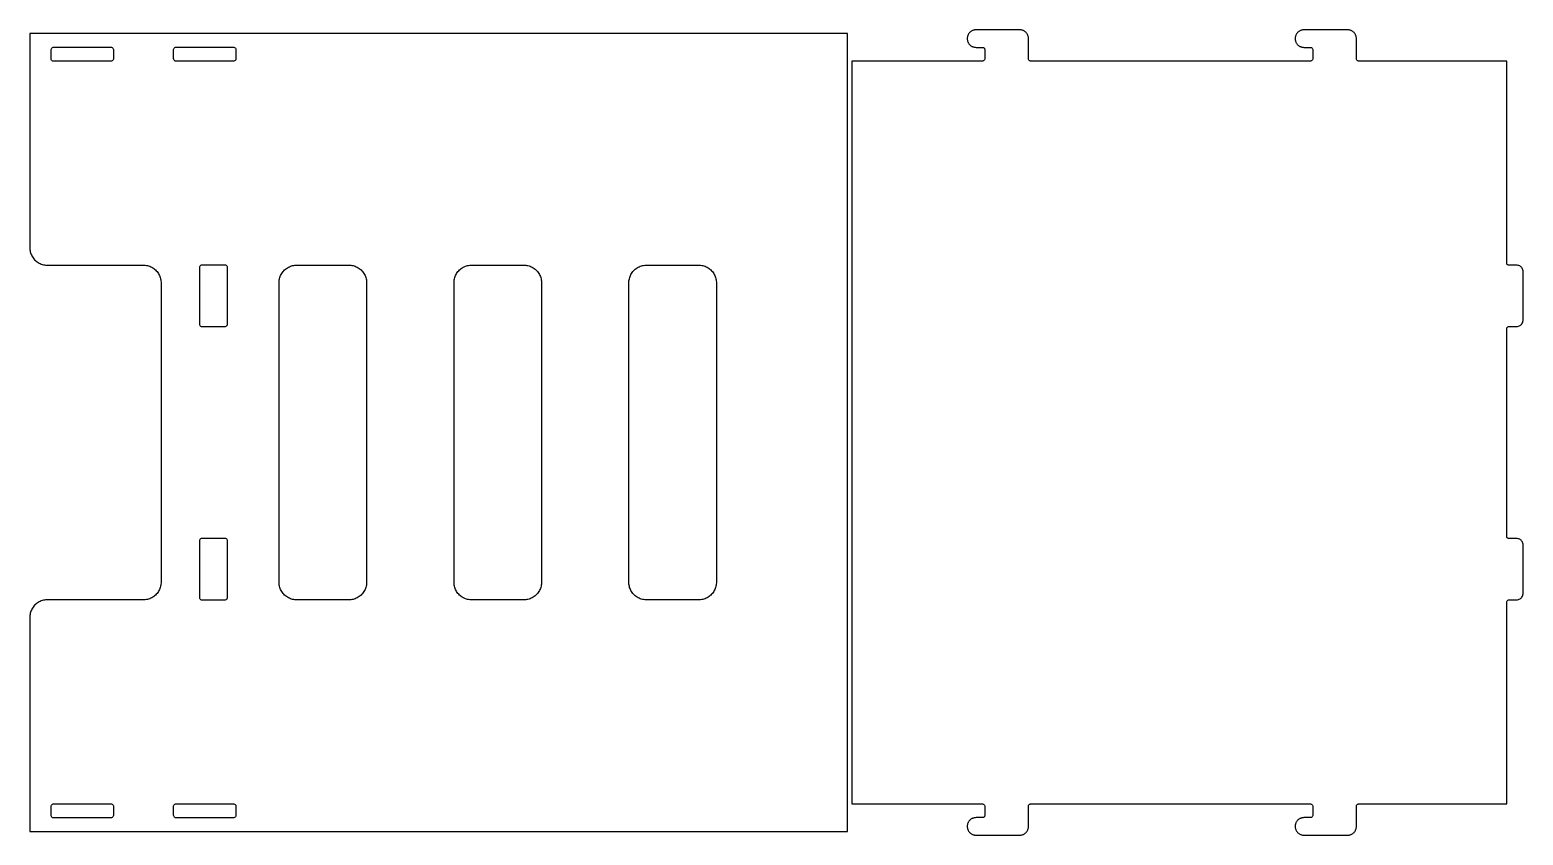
# Model space of a CAD drawing. Header units: metres. Extents: x -47 to 47, y -73 to 70.
# Drawn here: x -47 to 38.4, y -73 to -27 of the extents above; entities that cross this region are included whole.
import ezdxf

# ---------------------------------------------------------------- set-up
doc = ezdxf.new("R2010")
doc.units = ezdxf.units.M

msp = doc.modelspace()

# ---------------------------------------------------------------- linework, layer by layer
for p, q in [((-0.25, -27.1875), (-47, -27.1875)), ((-47, -27.1875), (-47, -39.4702)), ((-0.25001, -72.8125), (-0.25, -27.1875)), ((6.62555, -27.3082), (6.61504, -27.3392)), ((6.63808, -27.2779), (6.62555, -27.3082)), ((6.65256, -27.2486), (6.63808, -27.2779)), ((6.66893, -27.2202), (6.65256, -27.2486)), ((6.68712, -27.193), (6.66893, -27.2202)), ((6.70705, -27.167), (6.68712, -27.193)), ((6.72864, -27.1424), (6.70705, -27.167)), ((6.75179, -27.1193), (6.72864, -27.1424)), ((6.7764, -27.0977), (6.75179, -27.1193)), ((6.80237, -27.0777), (6.7764, -27.0977)), ((6.82959, -27.0596), (6.80237, -27.0777)), ((6.85793, -27.0432), (6.82959, -27.0596)), ((6.8873, -27.0287), (6.85793, -27.0432)), ((6.91754, -27.0162), (6.8873, -27.0287)), ((6.94853, -27.0057), (6.91754, -27.0162)), ((6.98016, -26.9972), (6.94853, -27.0057)), ((7.01227, -26.9908), (6.98016, -26.9972)), ((7.04472, -26.9865), (7.01227, -26.9908)), ((7.07739, -26.9844), (7.04472, -26.9865)), ((9.61011, -26.9844), (7.07739, -26.9844)), ((9.64278, -26.9865), (9.61011, -26.9844)), ((9.67523, -26.9908), (9.64278, -26.9865)), ((9.70734, -26.9972), (9.67523, -26.9908)), ((9.73897, -27.0057), (9.70734, -26.9972)), ((9.76996, -27.0162), (9.73897, -27.0057)), ((9.8002, -27.0287), (9.76996, -27.0162)), ((9.82957, -27.0432), (9.8002, -27.0287)), ((9.85791, -27.0596), (9.82957, -27.0432)), ((9.88513, -27.0777), (9.85791, -27.0596)), ((9.9111, -27.0977), (9.88513, -27.0777)), ((9.93571, -27.1193), (9.9111, -27.0977)), ((9.95886, -27.1424), (9.93571, -27.1193)), ((9.98045, -27.167), (9.95886, -27.1424)), ((10.0004, -27.193), (9.98045, -27.167)), ((10.0186, -27.2202), (10.0004, -27.193)), ((10.0349, -27.2486), (10.0186, -27.2202)), ((10.0494, -27.2779), (10.0349, -27.2486)), ((10.062, -27.3082), (10.0494, -27.2779)), ((10.0725, -27.3392), (10.062, -27.3082)), ((25.3755, -27.3082), (25.365, -27.3392)), ((25.3881, -27.2779), (25.3755, -27.3082)), ((25.4026, -27.2486), (25.3881, -27.2779)), ((25.4189, -27.2202), (25.4026, -27.2486)), ((25.4371, -27.193), (25.4189, -27.2202)), ((25.457, -27.167), (25.4371, -27.193)), ((25.4786, -27.1424), (25.457, -27.167)), ((25.5018, -27.1193), (25.4786, -27.1424)), ((25.5264, -27.0977), (25.5018, -27.1193)), ((25.5524, -27.0777), (25.5264, -27.0977)), ((25.5796, -27.0596), (25.5524, -27.0777)), ((25.6079, -27.0432), (25.5796, -27.0596)), ((25.6373, -27.0287), (25.6079, -27.0432)), ((25.6675, -27.0162), (25.6373, -27.0287)), ((25.6985, -27.0057), (25.6675, -27.0162)), ((25.7302, -26.9972), (25.6985, -27.0057)), ((25.7623, -26.9908), (25.7302, -26.9972)), ((25.7947, -26.9865), (25.7623, -26.9908)), ((25.8274, -26.9844), (25.7947, -26.9865)), ((28.3601, -26.9844), (25.8274, -26.9844)), ((28.3928, -26.9865), (28.3601, -26.9844)), ((28.4252, -26.9908), (28.3928, -26.9865)), ((28.4573, -26.9972), (28.4252, -26.9908)), ((28.489, -27.0057), (28.4573, -26.9972)), ((28.52, -27.0162), (28.489, -27.0057)), ((28.5502, -27.0287), (28.52, -27.0162)), ((28.5796, -27.0432), (28.5502, -27.0287)), ((28.6079, -27.0596), (28.5796, -27.0432)), ((28.6351, -27.0777), (28.6079, -27.0596)), ((28.6611, -27.0977), (28.6351, -27.0777)), ((28.6857, -27.1193), (28.6611, -27.0977)), ((28.7089, -27.1424), (28.6857, -27.1193)), ((28.7305, -27.167), (28.7089, -27.1424)), ((28.7504, -27.193), (28.7305, -27.167)), ((28.7686, -27.2202), (28.7504, -27.193)), ((28.7849, -27.2486), (28.7686, -27.2202)), ((28.7994, -27.2779), (28.7849, -27.2486)), ((28.812, -27.3082), (28.7994, -27.2779)), ((28.8225, -27.3392), (28.812, -27.3082)), ((-45.7812, -28.1301), (-45.7792, -28.0995)), ((-45.7812, -28.6301), (-45.7812, -28.1301)), ((-45.7792, -28.0995), (-45.7674, -28.0605)), ((-45.7674, -28.0605), (-45.7521, -28.034)), ((-45.7521, -28.034), (-45.7318, -28.0109)), ((-45.7318, -28.0109), (-45.7075, -27.9922)), ((-45.7075, -27.9922), (-45.6704, -27.9754)), ((-45.6704, -27.9754), (-45.6403, -27.9694)), ((-45.6403, -27.9694), (-42.3597, -27.9694)), ((-42.3597, -27.9694), (-42.3296, -27.9754)), ((-42.3296, -27.9754), (-42.2924, -27.9922)), ((-42.2924, -27.9922), (-42.2681, -28.0109)), ((-42.2681, -28.0109), (-42.2479, -28.034)), ((-42.2479, -28.034), (-42.2326, -28.0605)), ((-42.2326, -28.0605), (-42.2207, -28.0995)), ((-42.2207, -28.0995), (-42.2187, -28.1301)), ((-42.2187, -28.1301), (-42.2187, -28.6301)), ((-38.7812, -28.1301), (-38.7792, -28.0995)), ((-38.7812, -28.6301), (-38.7812, -28.1301)), ((-38.7792, -28.0995), (-38.7674, -28.0605)), ((-38.7674, -28.0605), (-38.7521, -28.034)), ((-38.7521, -28.034), (-38.7318, -28.0109)), ((-38.7318, -28.0109), (-38.7075, -27.9922)), ((-38.7075, -27.9922), (-38.6704, -27.9754)), ((-38.6704, -27.9754), (-38.6403, -27.9694)), ((-38.6403, -27.9694), (-35.3597, -27.9694)), ((-35.3597, -27.9694), (-35.3296, -27.9754)), ((-35.3296, -27.9754), (-35.2924, -27.9922)), ((-35.2924, -27.9922), (-35.2681, -28.0109)), ((-35.2681, -28.0109), (-35.2479, -28.034)), ((-35.2479, -28.034), (-35.2326, -28.0605)), ((-35.2326, -28.0605), (-35.2207, -28.0995)), ((-35.2207, -28.0995), (-35.2187, -28.1301)), ((-35.2187, -28.1301), (-35.2187, -28.6301)), ((6.5959, -27.4353), (6.59375, -27.468)), ((6.59375, -27.468), (6.59375, -27.5007)), ((6.59375, -27.5007), (6.5959, -27.5334)), ((6.60017, -27.4029), (6.5959, -27.4353)), ((6.5959, -27.5334), (6.60017, -27.5659)), ((6.60655, -27.3708), (6.60017, -27.4029)), ((6.60017, -27.5659), (6.60655, -27.598)), ((6.61504, -27.3392), (6.60655, -27.3708)), ((6.60655, -27.598), (6.61504, -27.6296)), ((6.61504, -27.6296), (6.62555, -27.6606)), ((6.62555, -27.6606), (6.63808, -27.6908)), ((6.63808, -27.6908), (6.65256, -27.7202)), ((6.65256, -27.7202), (6.66893, -27.7485)), ((6.66893, -27.7485), (6.68712, -27.7758)), ((6.68712, -27.7758), (6.70705, -27.8017)), ((6.70705, -27.8017), (6.72864, -27.8263)), ((6.72864, -27.8263), (6.75179, -27.8495)), ((6.75179, -27.8495), (6.7764, -27.8711)), ((6.7764, -27.8711), (6.80237, -27.891)), ((6.80237, -27.891), (6.82959, -27.9092)), ((6.82959, -27.9092), (6.85793, -27.9256)), ((6.85793, -27.9256), (6.8873, -27.94)), ((6.8873, -27.94), (6.91754, -27.9526)), ((6.91754, -27.9526), (6.94853, -27.9631)), ((6.94853, -27.9631), (6.98016, -27.9716)), ((6.98016, -27.9716), (7.01227, -27.978)), ((7.01227, -27.978), (7.04472, -27.9822)), ((7.04472, -27.9822), (7.09375, -27.9844)), ((7.09375, -27.9844), (7.48912, -27.986)), ((7.48912, -27.986), (7.52036, -27.9955)), ((7.52036, -27.9955), (7.54808, -28.0127)), ((7.54808, -28.0127), (7.5704, -28.0365)), ((7.5704, -28.0365), (7.5858, -28.0653)), ((7.5858, -28.0653), (7.5932, -28.0971)), ((7.5932, -28.0971), (7.5932, -28.6284)), ((10.0809, -27.3708), (10.0725, -27.3392)), ((10.0873, -27.4029), (10.0809, -27.3708)), ((10.0916, -27.4353), (10.0873, -27.4029)), ((10.0938, -27.468), (10.0916, -27.4353)), ((10.0938, -28.6406), (10.0938, -27.468)), ((25.3459, -27.4353), (25.3438, -27.468)), ((25.3438, -27.468), (25.3438, -27.5007)), ((25.3438, -27.5007), (25.3459, -27.5334)), ((25.3502, -27.4029), (25.3459, -27.4353)), ((25.3459, -27.5334), (25.3502, -27.5659)), ((25.3566, -27.3708), (25.3502, -27.4029)), ((25.3502, -27.5659), (25.3566, -27.598)), ((25.365, -27.3392), (25.3566, -27.3708)), ((25.3566, -27.598), (25.365, -27.6296)), ((25.365, -27.6296), (25.3755, -27.6606)), ((25.3755, -27.6606), (25.3881, -27.6908)), ((25.3881, -27.6908), (25.4026, -27.7202)), ((25.4026, -27.7202), (25.4189, -27.7485)), ((25.4189, -27.7485), (25.4371, -27.7758)), ((25.4371, -27.7758), (25.457, -27.8017)), ((25.457, -27.8017), (25.4786, -27.8263)), ((25.4786, -27.8263), (25.5018, -27.8495)), ((25.5018, -27.8495), (25.5264, -27.8711)), ((25.5264, -27.8711), (25.5524, -27.891)), ((25.5524, -27.891), (25.5796, -27.9092)), ((25.5796, -27.9092), (25.6079, -27.9256)), ((25.6079, -27.9256), (25.6373, -27.94)), ((25.6373, -27.94), (25.6675, -27.9526)), ((25.6675, -27.9526), (25.6985, -27.9631)), ((25.6985, -27.9631), (25.7302, -27.9716)), ((25.7302, -27.9716), (25.7623, -27.978)), ((25.7623, -27.978), (25.7947, -27.9822)), ((25.7947, -27.9822), (25.8438, -27.9844)), ((25.8438, -27.9844), (26.2391, -27.986)), ((26.2391, -27.986), (26.2704, -27.9955)), ((26.2704, -27.9955), (26.2981, -28.0127)), ((26.2981, -28.0127), (26.3204, -28.0365)), ((26.3204, -28.0365), (26.3358, -28.0653)), ((26.3358, -28.0653), (26.3432, -28.0971)), ((26.3432, -28.0971), (26.3432, -28.6284)), ((28.8309, -27.3708), (28.8225, -27.3392)), ((28.8373, -27.4029), (28.8309, -27.3708)), ((28.8416, -27.4353), (28.8373, -27.4029)), ((28.8438, -27.468), (28.8416, -27.4353)), ((28.8438, -28.6406), (28.8438, -27.468)), ((-45.7746, -28.6704), (-45.7812, -28.6301)), ((-45.7577, -28.7076), (-45.7746, -28.6704)), ((-45.7391, -28.7319), (-45.7577, -28.7076)), ((-45.716, -28.7521), (-45.7391, -28.7319)), ((-45.6895, -28.7674), (-45.716, -28.7521)), ((-45.6504, -28.7792), (-45.6895, -28.7674)), ((-45.6199, -28.7812), (-45.6504, -28.7792)), ((-42.3699, -28.7812), (-45.6199, -28.7812)), ((-42.3296, -28.7746), (-42.3699, -28.7812)), ((-42.2924, -28.7578), (-42.3296, -28.7746)), ((-42.2681, -28.7391), (-42.2924, -28.7578)), ((-42.2479, -28.716), (-42.2681, -28.7391)), ((-42.2326, -28.6895), (-42.2479, -28.716)), ((-42.2207, -28.6505), (-42.2326, -28.6895)), ((-42.2187, -28.6301), (-42.2207, -28.6505)), ((-38.7746, -28.6704), (-38.7812, -28.6301)), ((-38.7577, -28.7076), (-38.7746, -28.6704)), ((-38.7391, -28.7319), (-38.7577, -28.7076)), ((-38.716, -28.7521), (-38.7391, -28.7319)), ((-38.6895, -28.7674), (-38.716, -28.7521)), ((-38.6504, -28.7792), (-38.6895, -28.7674)), ((-38.6199, -28.7812), (-38.6504, -28.7792)), ((-35.3699, -28.7812), (-38.6199, -28.7812)), ((-35.3296, -28.7746), (-35.3699, -28.7812)), ((-35.2924, -28.7578), (-35.3296, -28.7746)), ((-35.2681, -28.7391), (-35.2924, -28.7578)), ((-35.2479, -28.716), (-35.2681, -28.7391)), ((-35.2326, -28.6895), (-35.2479, -28.716)), ((-35.2207, -28.6505), (-35.2326, -28.6895)), ((-35.2187, -28.6301), (-35.2207, -28.6505)), ((7.481, -28.7651), (0, -28.7656)), ((0, -28.7656), (0, -71.2344)), ((7.5128, -28.7577), (7.481, -28.7651)), ((7.5416, -28.7423), (7.5128, -28.7577)), ((7.56541, -28.72), (7.5416, -28.7423)), ((7.58266, -28.6922), (7.56541, -28.72)), ((7.59213, -28.661), (7.58266, -28.6922)), ((7.5932, -28.6284), (7.59213, -28.661)), ((10.0991, -28.6769), (10.0938, -28.6406)), ((10.1125, -28.7067), (10.0991, -28.6769)), ((10.1333, -28.7319), (10.1125, -28.7067)), ((10.1598, -28.7509), (10.1333, -28.7319)), ((10.1903, -28.7624), (10.1598, -28.7509)), ((10.2188, -28.7656), (10.1903, -28.7624)), ((26.231, -28.7651), (10.2188, -28.7656)), ((26.2628, -28.7577), (26.231, -28.7651)), ((26.2916, -28.7423), (26.2628, -28.7577)), ((26.3154, -28.72), (26.2916, -28.7423)), ((26.3327, -28.6922), (26.3154, -28.72)), ((26.3421, -28.661), (26.3327, -28.6922)), ((26.3432, -28.6284), (26.3421, -28.661)), ((28.8491, -28.6769), (28.8438, -28.6406)), ((28.8625, -28.7067), (28.8491, -28.6769)), ((28.8833, -28.7319), (28.8625, -28.7067)), ((28.9098, -28.7509), (28.8833, -28.7319)), ((28.9403, -28.7624), (28.9098, -28.7509)), ((28.9688, -28.7656), (28.9403, -28.7624)), ((37.4375, -28.7656), (28.9688, -28.7656)), ((37.4375, -40.3125), (37.4375, -28.7656)), ((-47, -39.4702), (-46.9957, -39.5356)), ((-46.9957, -39.5356), (-46.9872, -39.6005)), ((-46.9872, -39.6005), (-46.9744, -39.6647)), ((-46.9744, -39.6647), (-46.9574, -39.728)), ((-46.9574, -39.728), (-46.9364, -39.7899)), ((-46.9364, -39.7899), (-46.9113, -39.8504)), ((-46.9113, -39.8504), (-46.8824, -39.9092)), ((-46.8824, -39.9092), (-46.8497, -39.9659)), ((-46.8497, -39.9659), (-46.8133, -40.0203)), ((-46.8133, -40.0203), (-46.7734, -40.0722)), ((-46.7734, -40.0722), (-46.7302, -40.1215)), ((-46.7302, -40.1215), (-46.6839, -40.1678)), ((-46.6839, -40.1678), (-46.6347, -40.2109)), ((-46.6347, -40.2109), (-46.5828, -40.2508)), ((-46.5828, -40.2508), (-46.5283, -40.2872)), ((-46.5283, -40.2872), (-46.4716, -40.3199)), ((-46.4716, -40.3199), (-46.4129, -40.3489)), ((-46.4129, -40.3489), (-46.3524, -40.3739)), ((-46.3524, -40.3739), (-46.2904, -40.395)), ((-46.2904, -40.395), (-46.2272, -40.4119)), ((-46.2272, -40.4119), (-46.163, -40.4247)), ((-46.163, -40.4247), (-46.0981, -40.4332)), ((-46.0981, -40.4332), (-46.0327, -40.4375)), ((-46.0327, -40.4375), (-40.4673, -40.4375)), ((-40.4673, -40.4375), (-40.4019, -40.4418)), ((-40.4019, -40.4418), (-40.337, -40.4503)), ((-40.337, -40.4503), (-40.2728, -40.4631)), ((-40.2728, -40.4631), (-40.2095, -40.4801)), ((-40.2095, -40.4801), (-40.1476, -40.5011)), ((-40.1476, -40.5011), (-40.0871, -40.5262)), ((-40.0871, -40.5262), (-40.0283, -40.5551)), ((-40.0283, -40.5551), (-39.9716, -40.5878)), ((-39.9716, -40.5878), (-39.9172, -40.6242)), ((-39.9172, -40.6242), (-39.8653, -40.6641)), ((-39.8653, -40.6641), (-39.816, -40.7073)), ((-39.816, -40.7073), (-39.7697, -40.7536)), ((-39.7697, -40.7536), (-39.7266, -40.8028)), ((-39.7266, -40.8028), (-39.6867, -40.8547)), ((-39.6867, -40.8547), (-39.6503, -40.9092)), ((-39.6503, -40.9092), (-39.6176, -40.9659)), ((-39.6176, -40.9659), (-39.5886, -41.0246)), ((-37.2806, -40.5472), (-37.2746, -40.5171)), ((-37.2806, -43.8278), (-37.2806, -40.5472)), ((-37.2746, -40.5171), (-37.2577, -40.4799)), ((-37.2577, -40.4799), (-37.2391, -40.4556)), ((-37.2391, -40.4556), (-37.216, -40.4354)), ((-37.216, -40.4354), (-37.1895, -40.4201)), ((-37.1895, -40.4201), (-37.1504, -40.4083)), ((-37.1504, -40.4083), (-37.1199, -40.4062)), ((-37.1199, -40.4062), (-35.8699, -40.4062)), ((-35.8699, -40.4062), (-35.8495, -40.4083)), ((-35.8495, -40.4083), (-35.8105, -40.4201)), ((-35.8105, -40.4201), (-35.7839, -40.4354)), ((-35.7839, -40.4354), (-35.7609, -40.4556)), ((-35.7609, -40.4556), (-35.7422, -40.4799)), ((-35.7422, -40.4799), (-35.7254, -40.5171)), ((-35.7254, -40.5171), (-35.7187, -40.5574)), ((-35.7187, -40.5574), (-35.7187, -43.8074)), ((-32.6613, -41.0246), (-32.6324, -40.9659)), ((-32.6324, -40.9659), (-32.5996, -40.9092)), ((-32.5996, -40.9092), (-32.5633, -40.8547)), ((-32.5633, -40.8547), (-32.5234, -40.8028)), ((-32.5234, -40.8028), (-32.4802, -40.7536)), ((-32.4802, -40.7536), (-32.4339, -40.7073)), ((-32.4339, -40.7073), (-32.3847, -40.6641)), ((-32.3847, -40.6641), (-32.3328, -40.6242)), ((-32.3328, -40.6242), (-32.2783, -40.5878)), ((-32.2783, -40.5878), (-32.2216, -40.5551)), ((-32.2216, -40.5551), (-32.1629, -40.5262)), ((-32.1629, -40.5262), (-32.1024, -40.5011)), ((-32.1024, -40.5011), (-32.0404, -40.4801)), ((-32.0404, -40.4801), (-31.9772, -40.4631)), ((-31.9772, -40.4631), (-31.913, -40.4503)), ((-31.913, -40.4503), (-31.8481, -40.4418)), ((-31.8481, -40.4418), (-31.7827, -40.4375)), ((-31.7827, -40.4375), (-28.7173, -40.4375)), ((-28.7173, -40.4375), (-28.6519, -40.4418)), ((-28.6519, -40.4418), (-28.587, -40.4503)), ((-28.587, -40.4503), (-28.5228, -40.4631)), ((-28.5228, -40.4631), (-28.4595, -40.4801)), ((-28.4595, -40.4801), (-28.3976, -40.5011)), ((-28.3976, -40.5011), (-28.3371, -40.5262)), ((-28.3371, -40.5262), (-28.2783, -40.5551)), ((-28.2783, -40.5551), (-28.2216, -40.5878)), ((-28.2216, -40.5878), (-28.1672, -40.6242)), ((-28.1672, -40.6242), (-28.1153, -40.6641)), ((-28.1153, -40.6641), (-28.066, -40.7073)), ((-28.066, -40.7073), (-28.0197, -40.7536)), ((-28.0197, -40.7536), (-27.9766, -40.8028)), ((-27.9766, -40.8028), (-27.9367, -40.8547)), ((-27.9367, -40.8547), (-27.9003, -40.9092)), ((-27.9003, -40.9092), (-27.8676, -40.9659)), ((-27.8676, -40.9659), (-27.8386, -41.0246)), ((-22.6613, -41.0246), (-22.6324, -40.9659)), ((-22.6324, -40.9659), (-22.5997, -40.9092)), ((-22.5997, -40.9092), (-22.5633, -40.8547)), ((-22.5633, -40.8547), (-22.5234, -40.8028)), ((-22.5234, -40.8028), (-22.4802, -40.7536)), ((-22.4802, -40.7536), (-22.4339, -40.7073)), ((-22.4339, -40.7073), (-22.3847, -40.6641)), ((-22.3847, -40.6641), (-22.3328, -40.6242)), ((-22.3328, -40.6242), (-22.2783, -40.5878)), ((-22.2783, -40.5878), (-22.2216, -40.5551)), ((-22.2216, -40.5551), (-22.1629, -40.5262)), ((-22.1629, -40.5262), (-22.1024, -40.5011)), ((-22.1024, -40.5011), (-22.0404, -40.4801)), ((-22.0404, -40.4801), (-21.9772, -40.4631)), ((-21.9772, -40.4631), (-21.913, -40.4503)), ((-21.913, -40.4503), (-21.8481, -40.4418)), ((-21.8481, -40.4418), (-21.7827, -40.4375)), ((-21.7827, -40.4375), (-18.7173, -40.4375)), ((-18.7173, -40.4375), (-18.6519, -40.4418)), ((-18.6519, -40.4418), (-18.587, -40.4503)), ((-18.587, -40.4503), (-18.5228, -40.4631)), ((-18.5228, -40.4631), (-18.4596, -40.4801)), ((-18.4596, -40.4801), (-18.3976, -40.5011)), ((-18.3976, -40.5011), (-18.3371, -40.5262)), ((-18.3371, -40.5262), (-18.2784, -40.5551)), ((-18.2784, -40.5551), (-18.2217, -40.5879)), ((-18.2217, -40.5879), (-18.1672, -40.6242)), ((-18.1672, -40.6242), (-18.1153, -40.6641)), ((-18.1153, -40.6641), (-18.0661, -40.7073)), ((-18.0661, -40.7073), (-18.0198, -40.7536)), ((-18.0198, -40.7536), (-17.9766, -40.8028)), ((-17.9766, -40.8028), (-17.9367, -40.8547)), ((-17.9367, -40.8547), (-17.9003, -40.9092)), ((-17.9003, -40.9092), (-17.8676, -40.9659)), ((-17.8676, -40.9659), (-17.8387, -41.0246)), ((-12.6613, -41.0246), (-12.6324, -40.9659)), ((-12.6324, -40.9659), (-12.5997, -40.9092)), ((-12.5997, -40.9092), (-12.5633, -40.8547)), ((-12.5633, -40.8547), (-12.5234, -40.8028)), ((-12.5234, -40.8028), (-12.4802, -40.7536)), ((-12.4802, -40.7536), (-12.4339, -40.7073)), ((-12.4339, -40.7073), (-12.3847, -40.6641)), ((-12.3847, -40.6641), (-12.3328, -40.6242)), ((-12.3328, -40.6242), (-12.2783, -40.5879)), ((-12.2783, -40.5879), (-12.2216, -40.5551)), ((-12.2216, -40.5551), (-12.1629, -40.5262)), ((-12.1629, -40.5262), (-12.1024, -40.5011)), ((-12.1024, -40.5011), (-12.0404, -40.4801)), ((-12.0404, -40.4801), (-11.9772, -40.4631)), ((-11.9772, -40.4631), (-11.913, -40.4503)), ((-11.913, -40.4503), (-11.8481, -40.4418)), ((-11.8481, -40.4418), (-11.7827, -40.4375)), ((-11.7827, -40.4375), (-8.71727, -40.4375)), ((-8.71727, -40.4375), (-8.65193, -40.4418)), ((-8.65193, -40.4418), (-8.58702, -40.4503)), ((-8.58702, -40.4503), (-8.52281, -40.4631)), ((-8.52281, -40.4631), (-8.45956, -40.4801)), ((-8.45956, -40.4801), (-8.39757, -40.5011)), ((-8.39757, -40.5011), (-8.33708, -40.5262)), ((-8.33708, -40.5262), (-8.27835, -40.5551)), ((-8.27835, -40.5551), (-8.22166, -40.5879)), ((-8.22166, -40.5879), (-8.16722, -40.6242)), ((-8.16722, -40.6242), (-8.11528, -40.6641)), ((-8.11528, -40.6641), (-8.06606, -40.7073)), ((-8.06606, -40.7073), (-8.01976, -40.7536)), ((-8.01976, -40.7536), (-7.97658, -40.8028)), ((-7.97658, -40.8028), (-7.93672, -40.8547)), ((-7.93672, -40.8547), (-7.90034, -40.9092)), ((-7.90034, -40.9092), (-7.86761, -40.9659)), ((-7.86761, -40.9659), (-7.83865, -41.0246)), ((37.4407, -40.3409), (37.4375, -40.3125)), ((37.4522, -40.3715), (37.4407, -40.3409)), ((37.4712, -40.398), (37.4522, -40.3715)), ((37.4964, -40.4187), (37.4712, -40.398)), ((37.5262, -40.4322), (37.4964, -40.4187)), ((37.5625, -40.4375), (37.5262, -40.4322)), ((37.9877, -40.4375), (37.5625, -40.4375)), ((38.0368, -40.4391), (37.9877, -40.4375)), ((38.0852, -40.4471), (38.0368, -40.4391)), ((38.1322, -40.4613), (38.0852, -40.4471)), ((38.1769, -40.4816), (38.1322, -40.4613)), ((38.2185, -40.5075), (38.1769, -40.4816)), ((38.2565, -40.5387), (38.2185, -40.5075)), ((38.29, -40.5745), (38.2565, -40.5387)), ((38.3186, -40.6144), (38.29, -40.5745)), ((38.3418, -40.6577), (38.3186, -40.6144)), ((38.359, -40.7036), (38.3418, -40.6577)), ((38.3702, -40.7514), (38.359, -40.7036)), ((38.375, -40.8002), (38.3702, -40.7514)), ((38.375, -43.5502), (38.375, -40.8002)), ((-39.5886, -41.0246), (-39.5636, -41.0851)), ((-39.5636, -41.0851), (-39.5425, -41.1471)), ((-39.5425, -41.1471), (-39.5256, -41.2103)), ((-39.5256, -41.2103), (-39.5128, -41.2745)), ((-39.5128, -41.2745), (-39.5043, -41.3394)), ((-39.5043, -41.3394), (-39.5, -41.4048)), ((-39.5, -41.4048), (-39.5, -58.5952)), ((-32.75, -41.4048), (-32.7457, -41.3394)), ((-32.75, -58.5952), (-32.75, -41.4048)), ((-32.7457, -41.3394), (-32.7372, -41.2745)), ((-32.7372, -41.2745), (-32.7244, -41.2103)), ((-32.7244, -41.2103), (-32.7074, -41.1471)), ((-32.7074, -41.1471), (-32.6864, -41.0851)), ((-32.6864, -41.0851), (-32.6613, -41.0246)), ((-27.8386, -41.0246), (-27.8136, -41.0851)), ((-27.8136, -41.0851), (-27.7925, -41.1471)), ((-27.7925, -41.1471), (-27.7756, -41.2103)), ((-27.7756, -41.2103), (-27.7628, -41.2745)), ((-27.7628, -41.2745), (-27.7543, -41.3394)), ((-27.7543, -41.3394), (-27.75, -41.4048)), ((-27.75, -41.4048), (-27.75, -58.5952)), ((-22.75, -41.4048), (-22.7457, -41.3394)), ((-22.75, -58.5952), (-22.75, -41.4048)), ((-22.7457, -41.3394), (-22.7372, -41.2745)), ((-22.7372, -41.2745), (-22.7244, -41.2103)), ((-22.7244, -41.2103), (-22.7074, -41.1471)), ((-22.7074, -41.1471), (-22.6864, -41.0851)), ((-22.6864, -41.0851), (-22.6613, -41.0246)), ((-17.8387, -41.0246), (-17.8136, -41.0851)), ((-17.8136, -41.0851), (-17.7926, -41.1471)), ((-17.7926, -41.1471), (-17.7756, -41.2103)), ((-17.7756, -41.2103), (-17.7628, -41.2745)), ((-17.7628, -41.2745), (-17.7543, -41.3394)), ((-17.7543, -41.3394), (-17.75, -41.4048)), ((-17.75, -41.4048), (-17.75, -58.5952)), ((-12.75, -41.4048), (-12.7457, -41.3394)), ((-12.75, -58.5952), (-12.75, -41.4048)), ((-12.7457, -41.3394), (-12.7372, -41.2745)), ((-12.7372, -41.2745), (-12.7244, -41.2103)), ((-12.7244, -41.2103), (-12.7074, -41.1471)), ((-12.7074, -41.1471), (-12.6864, -41.0851)), ((-12.6864, -41.0851), (-12.6613, -41.0246)), ((-7.83865, -41.0246), (-7.8136, -41.0851)), ((-7.8136, -41.0851), (-7.79256, -41.1471)), ((-7.79256, -41.1471), (-7.7756, -41.2103)), ((-7.7756, -41.2103), (-7.76283, -41.2745)), ((-7.76283, -41.2745), (-7.75429, -41.3394)), ((-7.75429, -41.3394), (-7.75, -41.4048)), ((-7.75, -41.4048), (-7.75002, -58.5952)), ((-37.2746, -43.8579), (-37.2806, -43.8278)), ((-37.2577, -43.8951), (-37.2746, -43.8579)), ((-37.2391, -43.9194), (-37.2577, -43.8951)), ((-37.216, -43.9396), (-37.2391, -43.9194)), ((-37.1895, -43.9549), (-37.216, -43.9396)), ((-37.1504, -43.9667), (-37.1895, -43.9549)), ((-37.1199, -43.9688), (-37.1504, -43.9667)), ((-35.8699, -43.9688), (-37.1199, -43.9688)), ((-35.8296, -43.9621), (-35.8699, -43.9688)), ((-35.7924, -43.9453), (-35.8296, -43.9621)), ((-35.7681, -43.9266), (-35.7924, -43.9453)), ((-35.7479, -43.9035), (-35.7681, -43.9266)), ((-35.7326, -43.877), (-35.7479, -43.9035)), ((-35.7207, -43.838), (-35.7326, -43.877)), ((-35.7187, -43.8074), (-35.7207, -43.838)), ((37.4375, -44.0625), (37.4428, -44.0262)), ((37.4375, -55.9375), (37.4375, -44.0625)), ((37.4428, -44.0262), (37.4563, -43.9964)), ((37.4563, -43.9964), (37.477, -43.9712)), ((37.477, -43.9712), (37.5035, -43.9522)), ((37.5035, -43.9522), (37.5341, -43.9407)), ((37.5341, -43.9407), (37.5625, -43.9375)), ((37.5625, -43.9375), (38.0123, -43.9375)), ((38.0123, -43.9375), (38.0611, -43.9327)), ((38.0611, -43.9327), (38.1089, -43.9215)), ((38.1089, -43.9215), (38.1548, -43.9043)), ((38.1548, -43.9043), (38.1981, -43.8811)), ((38.1981, -43.8811), (38.238, -43.8525)), ((38.238, -43.8525), (38.2738, -43.819)), ((38.2738, -43.819), (38.305, -43.781)), ((38.305, -43.781), (38.3309, -43.7394)), ((38.3309, -43.7394), (38.3512, -43.6947)), ((38.3512, -43.6947), (38.3654, -43.6477)), ((38.3654, -43.6477), (38.3734, -43.5993)), ((38.3734, -43.5993), (38.375, -43.5502)), ((-37.2806, -56.1722), (-37.2746, -56.1421)), ((-37.2806, -59.4528), (-37.2806, -56.1722)), ((-37.2746, -56.1421), (-37.2578, -56.1049)), ((-37.2578, -56.1049), (-37.2391, -56.0806)), ((-37.2391, -56.0806), (-37.216, -56.0604)), ((-37.216, -56.0604), (-37.1895, -56.0451)), ((-37.1895, -56.0451), (-37.1505, -56.0332)), ((-37.1505, -56.0332), (-37.1199, -56.0312)), ((-37.1199, -56.0312), (-35.8699, -56.0312)), ((-35.8699, -56.0312), (-35.8495, -56.0332)), ((-35.8495, -56.0332), (-35.8105, -56.0451)), ((-35.8105, -56.0451), (-35.784, -56.0604)), ((-35.784, -56.0604), (-35.7609, -56.0806)), ((-35.7609, -56.0806), (-35.7422, -56.1049)), ((-35.7422, -56.1049), (-35.7254, -56.1421)), ((-35.7254, -56.1421), (-35.7188, -56.1824)), ((-35.7188, -56.1824), (-35.7188, -59.4324)), ((37.4407, -55.9659), (37.4375, -55.9375)), ((37.4522, -55.9965), (37.4407, -55.9659)), ((37.4712, -56.023), (37.4522, -55.9965)), ((37.4964, -56.0437), (37.4712, -56.023)), ((37.5262, -56.0572), (37.4964, -56.0437)), ((37.5625, -56.0625), (37.5262, -56.0572)), ((37.9877, -56.0625), (37.5625, -56.0625)), ((38.0368, -56.0641), (37.9877, -56.0625)), ((38.0852, -56.0721), (38.0368, -56.0641)), ((38.1322, -56.0863), (38.0852, -56.0721)), ((38.1769, -56.1066), (38.1322, -56.0863)), ((38.2185, -56.1325), (38.1769, -56.1066)), ((38.2565, -56.1637), (38.2185, -56.1325)), ((38.29, -56.1995), (38.2565, -56.1637)), ((38.3186, -56.2394), (38.29, -56.1995)), ((38.3418, -56.2827), (38.3186, -56.2394)), ((38.359, -56.3286), (38.3418, -56.2827)), ((38.3702, -56.3764), (38.359, -56.3286)), ((38.375, -56.4252), (38.3702, -56.3764)), ((38.375, -59.1752), (38.375, -56.4252)), ((-39.5426, -58.8529), (-39.5636, -58.9149)), ((-39.5256, -58.7897), (-39.5426, -58.8529)), ((-39.5128, -58.7255), (-39.5256, -58.7897)), ((-39.5043, -58.6606), (-39.5128, -58.7255)), ((-39.5, -58.5952), (-39.5043, -58.6606)), ((-32.7457, -58.6606), (-32.75, -58.5952)), ((-32.7372, -58.7255), (-32.7457, -58.6606)), ((-32.7244, -58.7897), (-32.7372, -58.7255)), ((-32.7074, -58.8529), (-32.7244, -58.7897)), ((-32.6864, -58.9149), (-32.7074, -58.8529)), ((-27.7926, -58.8529), (-27.8136, -58.9149)), ((-27.7756, -58.7897), (-27.7926, -58.8529)), ((-27.7628, -58.7255), (-27.7756, -58.7897)), ((-27.7543, -58.6606), (-27.7628, -58.7255)), ((-27.75, -58.5952), (-27.7543, -58.6606)), ((-22.7457, -58.6606), (-22.75, -58.5952)), ((-22.7372, -58.7255), (-22.7457, -58.6606)), ((-22.7244, -58.7897), (-22.7372, -58.7255)), ((-22.7075, -58.8529), (-22.7244, -58.7897)), ((-22.6864, -58.9149), (-22.7075, -58.8529)), ((-17.7926, -58.8529), (-17.8136, -58.9149)), ((-17.7756, -58.7897), (-17.7926, -58.8529)), ((-17.7628, -58.7255), (-17.7756, -58.7897)), ((-17.7543, -58.6606), (-17.7628, -58.7255)), ((-17.75, -58.5952), (-17.7543, -58.6606)), ((-12.7457, -58.6606), (-12.75, -58.5952)), ((-12.7372, -58.7255), (-12.7457, -58.6606)), ((-12.7244, -58.7897), (-12.7372, -58.7255)), ((-12.7075, -58.8529), (-12.7244, -58.7897)), ((-12.6864, -58.9149), (-12.7075, -58.8529)), ((-7.79257, -58.8529), (-7.81361, -58.9149)), ((-7.77562, -58.7897), (-7.79257, -58.8529)), ((-7.76285, -58.7255), (-7.77562, -58.7897)), ((-7.7543, -58.6606), (-7.76285, -58.7255)), ((-7.75002, -58.5952), (-7.7543, -58.6606)), ((-46.5828, -59.7492), (-46.6347, -59.789)), ((-46.5284, -59.7128), (-46.5828, -59.7492)), ((-46.4717, -59.6801), (-46.5284, -59.7128)), ((-46.4129, -59.6511), (-46.4717, -59.6801)), ((-46.3524, -59.6261), (-46.4129, -59.6511)), ((-46.2905, -59.605), (-46.3524, -59.6261)), ((-46.2272, -59.5881), (-46.2905, -59.605)), ((-46.163, -59.5753), (-46.2272, -59.5881)), ((-46.0981, -59.5668), (-46.163, -59.5753)), ((-46.0327, -59.5625), (-46.0981, -59.5668)), ((-40.4673, -59.5625), (-46.0327, -59.5625)), ((-40.4019, -59.5582), (-40.4673, -59.5625)), ((-40.337, -59.5497), (-40.4019, -59.5582)), ((-40.2728, -59.5369), (-40.337, -59.5497)), ((-40.2096, -59.5199), (-40.2728, -59.5369)), ((-40.1476, -59.4989), (-40.2096, -59.5199)), ((-40.0871, -59.4738), (-40.1476, -59.4989)), ((-40.0284, -59.4449), (-40.0871, -59.4738)), ((-39.9717, -59.4121), (-40.0284, -59.4449)), ((-39.9172, -59.3758), (-39.9717, -59.4121)), ((-39.8653, -59.3359), (-39.9172, -59.3758)), ((-39.8161, -59.2927), (-39.8653, -59.3359)), ((-39.7698, -59.2464), (-39.8161, -59.2927)), ((-39.7266, -59.1972), (-39.7698, -59.2464)), ((-39.6867, -59.1453), (-39.7266, -59.1972)), ((-39.6503, -59.0908), (-39.6867, -59.1453)), ((-39.6176, -59.0341), (-39.6503, -59.0908)), ((-39.5887, -58.9754), (-39.6176, -59.0341)), ((-39.5636, -58.9149), (-39.5887, -58.9754)), ((-37.2746, -59.4829), (-37.2806, -59.4528)), ((-37.2578, -59.52), (-37.2746, -59.4829)), ((-37.2391, -59.5443), (-37.2578, -59.52)), ((-37.216, -59.5646), (-37.2391, -59.5443)), ((-37.1895, -59.5799), (-37.216, -59.5646)), ((-37.1505, -59.5917), (-37.1895, -59.5799)), ((-37.1199, -59.5937), (-37.1505, -59.5917)), ((-35.8699, -59.5937), (-37.1199, -59.5937)), ((-35.8296, -59.5871), (-35.8699, -59.5937)), ((-35.7924, -59.5702), (-35.8296, -59.5871)), ((-35.7681, -59.5516), (-35.7924, -59.5702)), ((-35.7479, -59.5285), (-35.7681, -59.5516)), ((-35.7326, -59.502), (-35.7479, -59.5285)), ((-35.7208, -59.4629), (-35.7326, -59.502)), ((-35.7188, -59.4324), (-35.7208, -59.4629)), ((-32.6613, -58.9754), (-32.6864, -58.9149)), ((-32.6324, -59.0341), (-32.6613, -58.9754)), ((-32.5997, -59.0908), (-32.6324, -59.0341)), ((-32.5633, -59.1453), (-32.5997, -59.0908)), ((-32.5234, -59.1972), (-32.5633, -59.1453)), ((-32.4802, -59.2464), (-32.5234, -59.1972)), ((-32.4339, -59.2927), (-32.4802, -59.2464)), ((-32.3847, -59.3359), (-32.4339, -59.2927)), ((-32.3328, -59.3758), (-32.3847, -59.3359)), ((-32.2783, -59.4121), (-32.3328, -59.3758)), ((-32.2216, -59.4449), (-32.2783, -59.4121)), ((-32.1629, -59.4738), (-32.2216, -59.4449)), ((-32.1024, -59.4989), (-32.1629, -59.4738)), ((-32.0404, -59.5199), (-32.1024, -59.4989)), ((-31.9772, -59.5369), (-32.0404, -59.5199)), ((-31.913, -59.5497), (-31.9772, -59.5369)), ((-31.8481, -59.5582), (-31.913, -59.5497)), ((-31.7827, -59.5625), (-31.8481, -59.5582)), ((-28.7173, -59.5625), (-31.7827, -59.5625)), ((-28.6519, -59.5582), (-28.7173, -59.5625)), ((-28.587, -59.5497), (-28.6519, -59.5582)), ((-28.5228, -59.5369), (-28.587, -59.5497)), ((-28.4596, -59.5199), (-28.5228, -59.5369)), ((-28.3976, -59.4989), (-28.4596, -59.5199)), ((-28.3371, -59.4738), (-28.3976, -59.4989)), ((-28.2784, -59.4449), (-28.3371, -59.4738)), ((-28.2217, -59.4121), (-28.2784, -59.4449)), ((-28.1672, -59.3758), (-28.2217, -59.4121)), ((-28.1153, -59.3359), (-28.1672, -59.3758)), ((-28.0661, -59.2927), (-28.1153, -59.3359)), ((-28.0198, -59.2464), (-28.0661, -59.2927)), ((-27.9766, -59.1972), (-28.0198, -59.2464)), ((-27.9367, -59.1453), (-27.9766, -59.1972)), ((-27.9003, -59.0908), (-27.9367, -59.1453)), ((-27.8676, -59.0341), (-27.9003, -59.0908)), ((-27.8387, -58.9754), (-27.8676, -59.0341)), ((-27.8136, -58.9149), (-27.8387, -58.9754)), ((-22.6614, -58.9754), (-22.6864, -58.9149)), ((-22.6324, -59.0341), (-22.6614, -58.9754)), ((-22.5997, -59.0908), (-22.6324, -59.0341)), ((-22.5633, -59.1453), (-22.5997, -59.0908)), ((-22.5234, -59.1972), (-22.5633, -59.1453)), ((-22.4803, -59.2464), (-22.5234, -59.1972)), ((-22.434, -59.2927), (-22.4803, -59.2464)), ((-22.3847, -59.3359), (-22.434, -59.2927)), ((-22.3328, -59.3758), (-22.3847, -59.3359)), ((-22.2784, -59.4122), (-22.3328, -59.3758)), ((-22.2217, -59.4449), (-22.2784, -59.4122)), ((-22.1629, -59.4738), (-22.2217, -59.4449)), ((-22.1024, -59.4989), (-22.1629, -59.4738)), ((-22.0405, -59.5199), (-22.1024, -59.4989)), ((-21.9772, -59.5369), (-22.0405, -59.5199)), ((-21.913, -59.5497), (-21.9772, -59.5369)), ((-21.8481, -59.5582), (-21.913, -59.5497)), ((-21.7827, -59.5625), (-21.8481, -59.5582)), ((-18.7173, -59.5625), (-21.7827, -59.5625)), ((-18.6519, -59.5582), (-18.7173, -59.5625)), ((-18.587, -59.5497), (-18.6519, -59.5582)), ((-18.5228, -59.5369), (-18.587, -59.5497)), ((-18.4596, -59.5199), (-18.5228, -59.5369)), ((-18.3976, -59.4989), (-18.4596, -59.5199)), ((-18.3371, -59.4738), (-18.3976, -59.4989)), ((-18.2784, -59.4449), (-18.3371, -59.4738)), ((-18.2217, -59.4122), (-18.2784, -59.4449)), ((-18.1672, -59.3758), (-18.2217, -59.4122)), ((-18.1153, -59.3359), (-18.1672, -59.3758)), ((-18.0661, -59.2927), (-18.1153, -59.3359)), ((-18.0198, -59.2464), (-18.0661, -59.2927)), ((-17.9766, -59.1972), (-18.0198, -59.2464)), ((-17.9367, -59.1453), (-17.9766, -59.1972)), ((-17.9004, -59.0908), (-17.9367, -59.1453)), ((-17.8676, -59.0341), (-17.9004, -59.0908)), ((-17.8387, -58.9754), (-17.8676, -59.0341)), ((-17.8136, -58.9149), (-17.8387, -58.9754)), ((-12.6614, -58.9754), (-12.6864, -58.9149)), ((-12.6324, -59.0341), (-12.6614, -58.9754)), ((-12.5997, -59.0908), (-12.6324, -59.0341)), ((-12.5633, -59.1453), (-12.5997, -59.0908)), ((-12.5234, -59.1972), (-12.5633, -59.1453)), ((-12.4803, -59.2464), (-12.5234, -59.1972)), ((-12.434, -59.2927), (-12.4803, -59.2464)), ((-12.3847, -59.3359), (-12.434, -59.2927)), ((-12.3328, -59.3758), (-12.3847, -59.3359)), ((-12.2784, -59.4122), (-12.3328, -59.3758)), ((-12.2217, -59.4449), (-12.2784, -59.4122)), ((-12.1629, -59.4738), (-12.2217, -59.4449)), ((-12.1024, -59.4989), (-12.1629, -59.4738)), ((-12.0405, -59.5199), (-12.1024, -59.4989)), ((-11.9772, -59.5369), (-12.0405, -59.5199)), ((-11.913, -59.5497), (-11.9772, -59.5369)), ((-11.8481, -59.5582), (-11.913, -59.5497)), ((-11.7827, -59.5625), (-11.8481, -59.5582)), ((-8.71729, -59.5625), (-11.7827, -59.5625)), ((-8.65195, -59.5582), (-8.71729, -59.5625)), ((-8.58704, -59.5497), (-8.65195, -59.5582)), ((-8.52283, -59.5369), (-8.58704, -59.5497)), ((-8.45958, -59.5199), (-8.52283, -59.5369)), ((-8.39758, -59.4989), (-8.45958, -59.5199)), ((-8.3371, -59.4738), (-8.39758, -59.4989)), ((-8.27837, -59.4449), (-8.3371, -59.4738)), ((-8.22168, -59.4122), (-8.27837, -59.4449)), ((-8.16724, -59.3758), (-8.22168, -59.4122)), ((-8.1153, -59.3359), (-8.16724, -59.3758)), ((-8.06607, -59.2927), (-8.1153, -59.3359)), ((-8.01978, -59.2464), (-8.06607, -59.2927)), ((-7.97659, -59.1972), (-8.01978, -59.2464)), ((-7.93674, -59.1453), (-7.97659, -59.1972)), ((-7.90036, -59.0908), (-7.93674, -59.1453)), ((-7.86763, -59.0341), (-7.90036, -59.0908)), ((-7.83867, -58.9754), (-7.86763, -59.0341)), ((-7.81361, -58.9149), (-7.83867, -58.9754)), ((37.4375, -59.6875), (37.4428, -59.6512)), ((37.4375, -71.2344), (37.4375, -59.6875)), ((37.4428, -59.6512), (37.4563, -59.6214)), ((37.4563, -59.6214), (37.477, -59.5962)), ((37.477, -59.5962), (37.5035, -59.5772)), ((37.5035, -59.5772), (37.5341, -59.5657)), ((37.5341, -59.5657), (37.5625, -59.5625)), ((37.5625, -59.5625), (38.0123, -59.5625)), ((38.0123, -59.5625), (38.0611, -59.5577)), ((38.0611, -59.5577), (38.1089, -59.5465)), ((38.1089, -59.5465), (38.1548, -59.5293)), ((38.1548, -59.5293), (38.1981, -59.5061)), ((38.1981, -59.5061), (38.238, -59.4775)), ((38.238, -59.4775), (38.2738, -59.444)), ((38.2738, -59.444), (38.305, -59.406)), ((38.305, -59.406), (38.3309, -59.3644)), ((38.3309, -59.3644), (38.3512, -59.3197)), ((38.3512, -59.3197), (38.3654, -59.2727)), ((38.3654, -59.2727), (38.3734, -59.2243)), ((38.3734, -59.2243), (38.375, -59.1752)), ((-46.9957, -60.4644), (-47, -60.5297)), ((-47, -60.5297), (-47, -72.8125)), ((-46.9872, -60.3995), (-46.9957, -60.4644)), ((-46.9744, -60.3353), (-46.9872, -60.3995)), ((-46.9575, -60.272), (-46.9744, -60.3353)), ((-46.9364, -60.21), (-46.9575, -60.272)), ((-46.9114, -60.1496), (-46.9364, -60.21)), ((-46.8824, -60.0908), (-46.9114, -60.1496)), ((-46.8497, -60.0341), (-46.8824, -60.0908)), ((-46.8133, -59.9797), (-46.8497, -60.0341)), ((-46.7734, -59.9277), (-46.8133, -59.9797)), ((-46.7303, -59.8785), (-46.7734, -59.9277)), ((-46.684, -59.8322), (-46.7303, -59.8785)), ((-46.6347, -59.789), (-46.684, -59.8322)), ((-45.7812, -71.3801), (-45.7792, -71.3495)), ((-45.7812, -71.8801), (-45.7812, -71.3801)), ((-45.7792, -71.3495), (-45.7674, -71.3105)), ((-45.7674, -71.3105), (-45.7521, -71.2839)), ((-45.7521, -71.2839), (-45.7319, -71.2609)), ((-45.7319, -71.2609), (-45.7076, -71.2422)), ((-45.7076, -71.2422), (-45.6704, -71.2254)), ((-45.6704, -71.2254), (-45.6403, -71.2194)), ((-45.6403, -71.2194), (-42.3597, -71.2194)), ((-42.3597, -71.2194), (-42.3296, -71.2254)), ((-42.3296, -71.2254), (-42.2924, -71.2422)), ((-42.2924, -71.2422), (-42.2681, -71.2609)), ((-42.2681, -71.2609), (-42.2479, -71.2839)), ((-42.2479, -71.2839), (-42.2326, -71.3105)), ((-42.2326, -71.3105), (-42.2208, -71.3495)), ((-42.2208, -71.3495), (-42.2188, -71.3801)), ((-42.2188, -71.3801), (-42.2188, -71.8801)), ((-38.7812, -71.3801), (-38.7792, -71.3495)), ((-38.7812, -71.8801), (-38.7812, -71.3801)), ((-38.7792, -71.3495), (-38.7674, -71.3105)), ((-38.7674, -71.3105), (-38.7521, -71.2839)), ((-38.7521, -71.2839), (-38.7319, -71.2609)), ((-38.7319, -71.2609), (-38.7076, -71.2422)), ((-38.7076, -71.2422), (-38.6704, -71.2254)), ((-38.6704, -71.2254), (-38.6403, -71.2194)), ((-38.6403, -71.2194), (-35.3597, -71.2194)), ((-35.3597, -71.2194), (-35.3296, -71.2254)), ((-35.3296, -71.2254), (-35.2924, -71.2422)), ((-35.2924, -71.2422), (-35.2681, -71.2609)), ((-35.2681, -71.2609), (-35.2479, -71.2839)), ((-35.2479, -71.2839), (-35.2326, -71.3105)), ((-35.2326, -71.3105), (-35.2208, -71.3495)), ((-35.2208, -71.3495), (-35.2188, -71.3801)), ((-35.2188, -71.3801), (-35.2188, -71.8801)), ((0, -71.2344), (7.481, -71.2349)), ((7.481, -71.2349), (7.5128, -71.2423)), ((7.5128, -71.2423), (7.5416, -71.2577)), ((7.5416, -71.2577), (7.56541, -71.28)), ((7.56541, -71.28), (7.58266, -71.3078)), ((7.58266, -71.3078), (7.59213, -71.339)), ((7.59213, -71.339), (7.5932, -71.3716)), ((7.5932, -71.3716), (7.5932, -71.9029)), ((10.0938, -71.3594), (10.0991, -71.3231)), ((10.0938, -72.532), (10.0938, -71.3594)), ((10.0991, -71.3231), (10.1125, -71.2933)), ((10.1125, -71.2933), (10.1333, -71.2681)), ((10.1333, -71.2681), (10.1598, -71.2491)), ((10.1598, -71.2491), (10.1903, -71.2376)), ((10.1903, -71.2376), (10.2188, -71.2344)), ((10.2188, -71.2344), (26.231, -71.2349)), ((26.231, -71.2349), (26.2628, -71.2423)), ((26.2628, -71.2423), (26.2916, -71.2577)), ((26.2916, -71.2577), (26.3154, -71.28)), ((26.3154, -71.28), (26.3327, -71.3078)), ((26.3327, -71.3078), (26.3421, -71.339)), ((26.3421, -71.339), (26.3432, -71.3716)), ((26.3432, -71.3716), (26.3432, -71.9029)), ((28.8438, -71.3594), (28.8491, -71.3231)), ((28.8438, -72.532), (28.8438, -71.3594)), ((28.8491, -71.3231), (28.8625, -71.2933)), ((28.8625, -71.2933), (28.8833, -71.2681)), ((28.8833, -71.2681), (28.9098, -71.2491)), ((28.9098, -71.2491), (28.9403, -71.2376)), ((28.9403, -71.2376), (28.9688, -71.2344)), ((28.9688, -71.2344), (37.4375, -71.2344)), ((-45.7746, -71.9204), (-45.7812, -71.8801)), ((-45.7578, -71.9575), (-45.7746, -71.9204)), ((-45.7391, -71.9818), (-45.7578, -71.9575)), ((-45.716, -72.0021), (-45.7391, -71.9818)), ((-45.6895, -72.0174), (-45.716, -72.0021)), ((-45.6505, -72.0292), (-45.6895, -72.0174)), ((-45.6199, -72.0312), (-45.6505, -72.0292)), ((-42.3699, -72.0312), (-45.6199, -72.0312)), ((-42.3296, -72.0246), (-42.3699, -72.0312)), ((-42.2924, -72.0077), (-42.3296, -72.0246)), ((-42.2681, -71.9891), (-42.2924, -72.0077)), ((-42.2479, -71.966), (-42.2681, -71.9891)), ((-42.2326, -71.9395), (-42.2479, -71.966)), ((-42.2208, -71.9004), (-42.2326, -71.9395)), ((-42.2188, -71.8801), (-42.2208, -71.9004)), ((-38.7746, -71.9204), (-38.7812, -71.8801)), ((-38.7578, -71.9575), (-38.7746, -71.9204)), ((-38.7391, -71.9818), (-38.7578, -71.9575)), ((-38.716, -72.0021), (-38.7391, -71.9818)), ((-38.6895, -72.0174), (-38.716, -72.0021)), ((-38.6505, -72.0292), (-38.6895, -72.0174)), ((-38.6199, -72.0312), (-38.6505, -72.0292)), ((-35.3699, -72.0312), (-38.6199, -72.0312)), ((-35.3296, -72.0246), (-35.3699, -72.0312)), ((-35.2924, -72.0077), (-35.3296, -72.0246)), ((-35.2681, -71.9891), (-35.2924, -72.0077)), ((-35.2479, -71.966), (-35.2681, -71.9891)), ((-35.2326, -71.9395), (-35.2479, -71.966)), ((-35.2208, -71.9004), (-35.2326, -71.9395)), ((-35.2188, -71.8801), (-35.2208, -71.9004)), ((6.5959, -72.4666), (6.59375, -72.4993)), ((6.59375, -72.4993), (6.59375, -72.532)), ((6.59375, -72.532), (6.5959, -72.5647)), ((6.60017, -72.4341), (6.5959, -72.4666)), ((6.5959, -72.5647), (6.60017, -72.5971)), ((6.60655, -72.402), (6.60017, -72.4341)), ((6.61504, -72.3704), (6.60655, -72.402)), ((6.62555, -72.3394), (6.61504, -72.3704)), ((6.63808, -72.3092), (6.62555, -72.3394)), ((6.65256, -72.2798), (6.63808, -72.3092)), ((6.66893, -72.2515), (6.65256, -72.2798)), ((6.68712, -72.2242), (6.66893, -72.2515)), ((6.70705, -72.1983), (6.68712, -72.2242)), ((6.72864, -72.1737), (6.70705, -72.1983)), ((6.75179, -72.1505), (6.72864, -72.1737)), ((6.7764, -72.1289), (6.75179, -72.1505)), ((6.80237, -72.109), (6.7764, -72.1289)), ((6.82959, -72.0908), (6.80237, -72.109)), ((6.85793, -72.0744), (6.82959, -72.0908)), ((6.8873, -72.06), (6.85793, -72.0744)), ((6.91754, -72.0474), (6.8873, -72.06)), ((6.94853, -72.0369), (6.91754, -72.0474)), ((6.98016, -72.0284), (6.94853, -72.0369)), ((7.01227, -72.022), (6.98016, -72.0284)), ((7.04472, -72.0178), (7.01227, -72.022)), ((7.09375, -72.0156), (7.04472, -72.0178)), ((7.48912, -72.014), (7.09375, -72.0156)), ((7.52036, -72.0045), (7.48912, -72.014)), ((7.54808, -71.9873), (7.52036, -72.0045)), ((7.5704, -71.9635), (7.54808, -71.9873)), ((7.5858, -71.9347), (7.5704, -71.9635)), ((7.5932, -71.9029), (7.5858, -71.9347)), ((10.0873, -72.5971), (10.0916, -72.5647)), ((10.0916, -72.5647), (10.0938, -72.532)), ((25.3459, -72.4666), (25.3438, -72.4993)), ((25.3438, -72.4993), (25.3438, -72.532)), ((25.3438, -72.532), (25.3459, -72.5647)), ((25.3502, -72.4341), (25.3459, -72.4666)), ((25.3459, -72.5647), (25.3502, -72.5971)), ((25.3566, -72.402), (25.3502, -72.4341)), ((25.365, -72.3704), (25.3566, -72.402)), ((25.3755, -72.3394), (25.365, -72.3704)), ((25.3881, -72.3092), (25.3755, -72.3394)), ((25.4026, -72.2798), (25.3881, -72.3092)), ((25.4189, -72.2515), (25.4026, -72.2798)), ((25.4371, -72.2242), (25.4189, -72.2515)), ((25.457, -72.1983), (25.4371, -72.2242)), ((25.4786, -72.1737), (25.457, -72.1983)), ((25.5018, -72.1505), (25.4786, -72.1737)), ((25.5264, -72.1289), (25.5018, -72.1505)), ((25.5524, -72.109), (25.5264, -72.1289)), ((25.5796, -72.0908), (25.5524, -72.109)), ((25.6079, -72.0744), (25.5796, -72.0908)), ((25.6373, -72.06), (25.6079, -72.0744)), ((25.6675, -72.0474), (25.6373, -72.06)), ((25.6985, -72.0369), (25.6675, -72.0474)), ((25.7302, -72.0284), (25.6985, -72.0369)), ((25.7623, -72.022), (25.7302, -72.0284)), ((25.7947, -72.0178), (25.7623, -72.022)), ((25.8438, -72.0156), (25.7947, -72.0178)), ((26.2391, -72.014), (25.8438, -72.0156)), ((26.2704, -72.0045), (26.2391, -72.014)), ((26.2981, -71.9873), (26.2704, -72.0045)), ((26.3204, -71.9635), (26.2981, -71.9873)), ((26.3358, -71.9347), (26.3204, -71.9635)), ((26.3432, -71.9029), (26.3358, -71.9347)), ((28.8373, -72.5971), (28.8416, -72.5647)), ((28.8416, -72.5647), (28.8438, -72.532)), ((-47, -72.8125), (-0.25001, -72.8125)), ((6.60017, -72.5971), (6.60655, -72.6292)), ((6.60655, -72.6292), (6.61504, -72.6608)), ((6.61504, -72.6608), (6.62555, -72.6918)), ((6.62555, -72.6918), (6.63808, -72.7221)), ((6.63808, -72.7221), (6.65256, -72.7514)), ((6.65256, -72.7514), (6.66893, -72.7798)), ((6.66893, -72.7798), (6.68712, -72.807)), ((6.68712, -72.807), (6.70705, -72.833)), ((6.70705, -72.833), (6.72864, -72.8576)), ((6.72864, -72.8576), (6.75179, -72.8807)), ((6.75179, -72.8807), (6.7764, -72.9023)), ((6.7764, -72.9023), (6.80237, -72.9223)), ((6.80237, -72.9223), (6.82959, -72.9404)), ((6.82959, -72.9404), (6.85793, -72.9568)), ((6.85793, -72.9568), (6.8873, -72.9713)), ((6.8873, -72.9713), (6.91754, -72.9838)), ((6.91754, -72.9838), (6.94853, -72.9943)), ((6.94853, -72.9943), (6.98016, -73.0028)), ((6.98016, -73.0028), (7.01227, -73.0092)), ((7.01227, -73.0092), (7.04472, -73.0135)), ((7.04472, -73.0135), (7.07739, -73.0156)), ((7.07739, -73.0156), (9.61011, -73.0156)), ((9.61011, -73.0156), (9.64278, -73.0135)), ((9.64278, -73.0135), (9.67523, -73.0092)), ((9.67523, -73.0092), (9.70734, -73.0028)), ((9.70734, -73.0028), (9.73897, -72.9943)), ((9.73897, -72.9943), (9.76996, -72.9838)), ((9.76996, -72.9838), (9.8002, -72.9713)), ((9.8002, -72.9713), (9.82957, -72.9568)), ((9.82957, -72.9568), (9.85791, -72.9404)), ((9.85791, -72.9404), (9.88513, -72.9223)), ((9.88513, -72.9223), (9.9111, -72.9023)), ((9.9111, -72.9023), (9.93571, -72.8807)), ((9.93571, -72.8807), (9.95886, -72.8576)), ((9.95886, -72.8576), (9.98045, -72.833)), ((9.98045, -72.833), (10.0004, -72.807)), ((10.0004, -72.807), (10.0186, -72.7798)), ((10.0186, -72.7798), (10.0349, -72.7514)), ((10.0349, -72.7514), (10.0494, -72.7221)), ((10.0494, -72.7221), (10.062, -72.6918)), ((10.062, -72.6918), (10.0725, -72.6608)), ((10.0725, -72.6608), (10.0809, -72.6292)), ((10.0809, -72.6292), (10.0873, -72.5971)), ((25.3502, -72.5971), (25.3566, -72.6292)), ((25.3566, -72.6292), (25.365, -72.6608)), ((25.365, -72.6608), (25.3755, -72.6918)), ((25.3755, -72.6918), (25.3881, -72.7221)), ((25.3881, -72.7221), (25.4026, -72.7514)), ((25.4026, -72.7514), (25.4189, -72.7798)), ((25.4189, -72.7798), (25.4371, -72.807)), ((25.4371, -72.807), (25.457, -72.833)), ((25.457, -72.833), (25.4786, -72.8576)), ((25.4786, -72.8576), (25.5018, -72.8807)), ((25.5018, -72.8807), (25.5264, -72.9023)), ((25.5264, -72.9023), (25.5524, -72.9223)), ((25.5524, -72.9223), (25.5796, -72.9404)), ((25.5796, -72.9404), (25.6079, -72.9568)), ((25.6079, -72.9568), (25.6373, -72.9713)), ((25.6373, -72.9713), (25.6675, -72.9838)), ((25.6675, -72.9838), (25.6985, -72.9943)), ((25.6985, -72.9943), (25.7302, -73.0028)), ((25.7302, -73.0028), (25.7623, -73.0092)), ((25.7623, -73.0092), (25.7947, -73.0135)), ((25.7947, -73.0135), (25.8274, -73.0156)), ((25.8274, -73.0156), (28.3601, -73.0156)), ((28.3601, -73.0156), (28.3928, -73.0135)), ((28.3928, -73.0135), (28.4252, -73.0092)), ((28.4252, -73.0092), (28.4573, -73.0028)), ((28.4573, -73.0028), (28.489, -72.9943)), ((28.489, -72.9943), (28.52, -72.9838)), ((28.52, -72.9838), (28.5502, -72.9713)), ((28.5502, -72.9713), (28.5796, -72.9568)), ((28.5796, -72.9568), (28.6079, -72.9404)), ((28.6079, -72.9404), (28.6351, -72.9223)), ((28.6351, -72.9223), (28.6611, -72.9023)), ((28.6611, -72.9023), (28.6857, -72.8807)), ((28.6857, -72.8807), (28.7089, -72.8576)), ((28.7089, -72.8576), (28.7305, -72.833)), ((28.7305, -72.833), (28.7504, -72.807)), ((28.7504, -72.807), (28.7686, -72.7798)), ((28.7686, -72.7798), (28.7849, -72.7514)), ((28.7849, -72.7514), (28.7994, -72.7221)), ((28.7994, -72.7221), (28.812, -72.6918)), ((28.812, -72.6918), (28.8225, -72.6608)), ((28.8225, -72.6608), (28.8309, -72.6292)), ((28.8309, -72.6292), (28.8373, -72.5971))]:
    msp.add_line(p, q)

doc.saveas('drawing.dxf')
